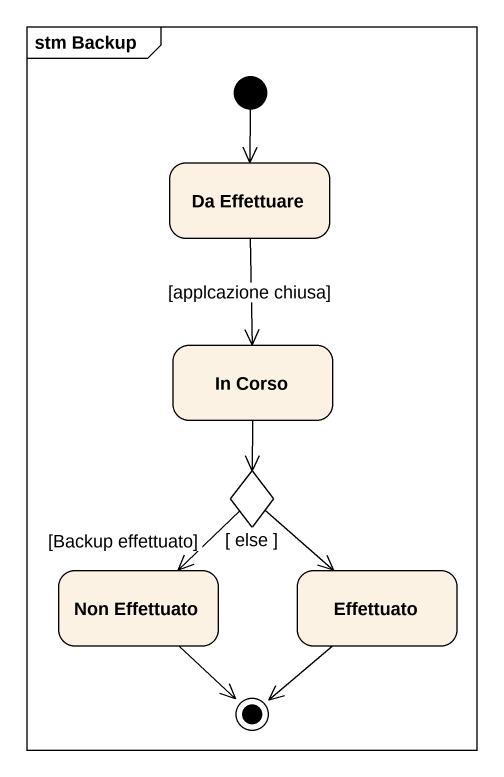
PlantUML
@startuml
mainframe stm Backup
hide empty description
state "Da Effettuare" as Da_Effettuare
state "In Corso" as In_Corso
state "[ else ]" as else_ <<choice>>
state "Non Effettuato" as Non_Effettuato
state Effettuato
[*] --> Da_Effettuare
Da_Effettuare --> In_Corso : [applcazione chiusa]
In_Corso --> else_
else_ --> Non_Effettuato : [Backup effettuato]
else_ --> Effettuato
Non_Effettuato --> [*]
Effettuato --> [*]
@enduml
